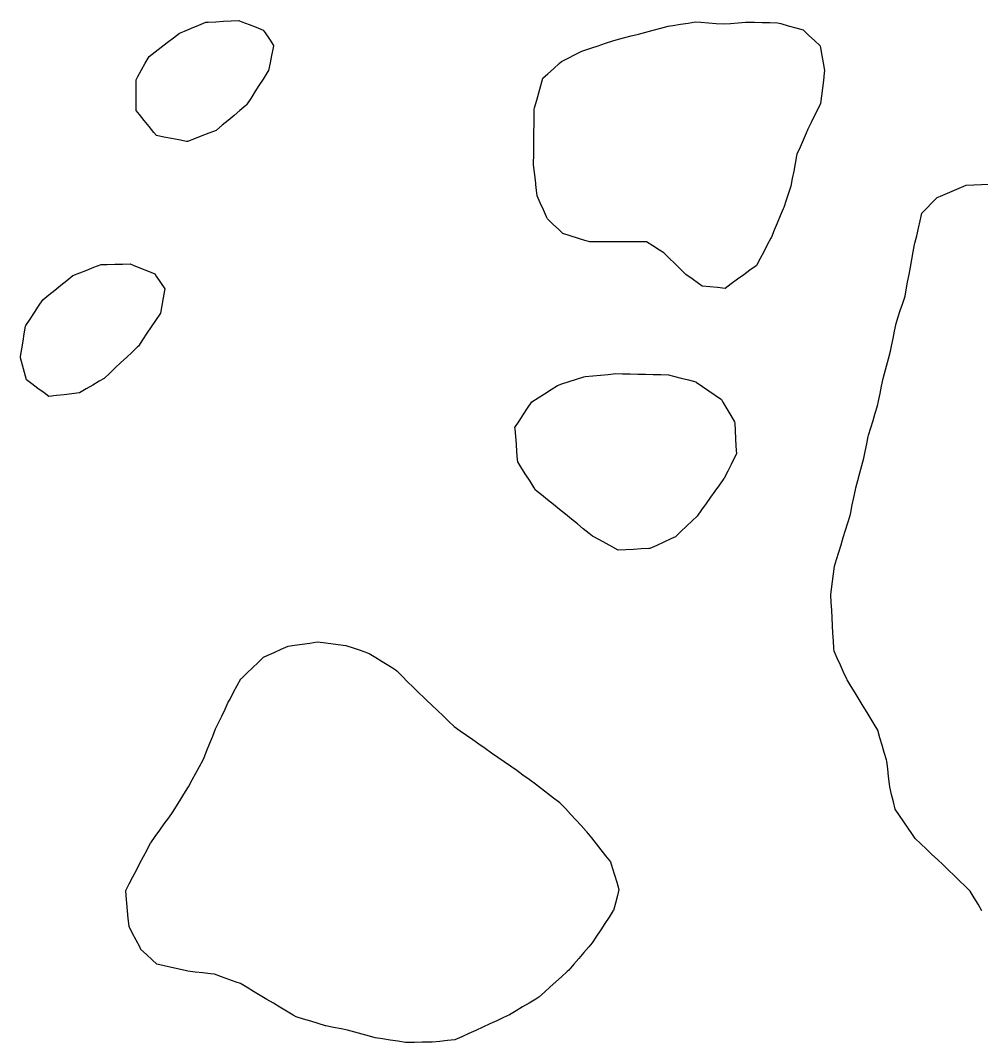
# Model space of a CAD drawing. Header units: millimetres. Extents: x 257 to 2289, y 96 to 1983.
# Drawn here: x 1474.3 to 1599.6, y 1429.9 to 1563.1 of the extents above; entities that cross this region are included whole.
import ezdxf

# ---------------------------------------------------------------- set-up
doc = ezdxf.new("R2010")
doc.units = ezdxf.units.MM
for name, color, linetype in [('ALL_HOLES', 1, 'Continuous'), ('OUTLINE_ISLAND_01_HOLE_76', 1, 'Continuous'), ('OUTLINE_ISLAND_01_HOLE_78', 1, 'Continuous'), ('OUTLINE_ISLAND_01_HOLE_85', 1, 'Continuous'), ('OUTLINE_ISLAND_01_HOLE_88', 1, 'Continuous'), ('OUTLINE_ISLAND_01_HOLE_91', 1, 'Continuous'), ('OUTLINE_ISLAND_01_HOLE_92', 1, 'Continuous')]:
    doc.layers.add(name, color=color, linetype=linetype)

msp = doc.modelspace()

# ---------------------------------------------------------------- linework, layer by layer
at = {"layer": 'ALL_HOLES'}
for points in [[(1489.3761, 1551.3564), (1489.3761, 1552.3564), (1489.3761, 1553.3564), (1489.3761, 1554.3564), (1489.3761, 1555.3564), (1489.6034, 1555.7619), (1490.0925, 1556.6341), (1490.5816, 1557.5064), (1491.0706, 1558.3787), (1491.0707, 1558.3787), (1491.8629, 1558.9891), (1492.655, 1559.5994), (1493.4472, 1560.2097), (1494.2393, 1560.8201), (1495.0315, 1561.4304), (1495.6953, 1561.7039), (1496.6199, 1562.0849), (1497.5445, 1562.4658), (1498.4691, 1562.8467), (1498.7667, 1562.8632), (1499.7652, 1562.9182), (1500.7636, 1562.9733), (1501.7621, 1563.0284), (1502.7606, 1563.0835), (1503.172, 1562.9209), (1504.102, 1562.5534), (1505.0321, 1562.186), (1505.9621, 1561.8185), (1506.1917, 1561.4762), (1506.7488, 1560.6457), (1507.3059, 1559.8153), (1507.2422, 1559.5014), (1507.0431, 1558.5215), (1506.844, 1557.5415), (1506.6449, 1556.5615), (1506.4746, 1556.295), (1505.936, 1555.4525), (1505.3973, 1554.6099), (1504.8587, 1553.7674), (1504.3201, 1552.9248), (1503.7815, 1552.0823), (1503.6755, 1551.9933), (1502.9098, 1551.3501), (1502.1441, 1550.7069), (1501.3784, 1550.0637), (1500.6128, 1549.4205), (1499.8471, 1548.7773), (1499.8022, 1548.7598), (1498.8704, 1548.397), (1497.9385, 1548.0341), (1497.0067, 1547.6713), (1496.0748, 1547.3084), (1495.9569, 1547.3308), (1494.9745, 1547.5172), (1493.992, 1547.7036), (1493.0095, 1547.8899), (1492.027, 1548.0763), (1491.6975, 1548.484), (1491.0689, 1549.2618), (1490.4403, 1550.0395), (1489.8118, 1550.8173)], [(1544.8056, 1557.7391), (1545.7, 1558.1863), (1546.5945, 1558.6335), (1547.4889, 1559.0807), (1547.7205, 1559.158), (1548.6691, 1559.4743), (1549.6177, 1559.7907), (1550.5664, 1560.1071), (1551.515, 1560.4235), (1551.9585, 1560.5418), (1552.9247, 1560.7995), (1553.8909, 1561.0573), (1554.8571, 1561.315), (1555.8233, 1561.5728), (1556.7895, 1561.8305), (1557.7557, 1562.0883), (1558.722, 1562.346), (1559.341, 1562.4416), (1560.3293, 1562.5941), (1561.3176, 1562.7467), (1562.3059, 1562.8992), (1562.9961, 1562.8471), (1563.9933, 1562.7719), (1564.9904, 1562.6967), (1565.9876, 1562.6215), (1566.8339, 1562.6962), (1567.8301, 1562.7842), (1568.8262, 1562.8721), (1568.9841, 1562.869), (1569.9839, 1562.849), (1570.9837, 1562.829), (1571.9835, 1562.809), (1572.9833, 1562.7891), (1573.4216, 1562.6664), (1574.3846, 1562.3969), (1575.3476, 1562.1274), (1576.3106, 1561.8579), (1576.3484, 1561.8222), (1577.0755, 1561.1356), (1577.8025, 1560.449), (1578.5295, 1559.7624), (1578.5755, 1559.5116), (1578.7558, 1558.528), (1578.9361, 1557.5444), (1579.1163, 1556.5608), (1579.0779, 1556.2437), (1578.9576, 1555.2509), (1578.8374, 1554.2582), (1578.7171, 1553.2654), (1578.5968, 1552.2727), (1578.261, 1551.5979), (1577.8154, 1550.7027), (1577.3698, 1549.8075), (1576.9243, 1548.9122), (1576.7083, 1548.4167), (1576.3088, 1547.5), (1575.9093, 1546.5833), (1575.5098, 1545.6666), (1575.464, 1545.4268), (1575.2765, 1544.4445), (1575.0889, 1543.4623), (1574.9014, 1542.48), (1574.7138, 1541.4978), (1574.4158, 1540.5983), (1574.1013, 1539.649), (1573.7869, 1538.6998), (1573.7185, 1538.5361), (1573.3334, 1537.6133), (1572.9482, 1536.6904), (1572.563, 1535.7676), (1572.1778, 1534.8448), (1572.1107, 1534.7163), (1571.6473, 1533.8302), (1571.1839, 1532.944), (1570.7206, 1532.0578), (1570.2572, 1531.1717), (1570.189, 1531.1221), (1569.3801, 1530.5341), (1568.5713, 1529.946), (1567.7624, 1529.358), (1566.9536, 1528.77), (1566.1448, 1528.182), (1565.1584, 1528.2788), (1564.1632, 1528.3766), (1563.168, 1528.4743), (1562.671, 1528.8251), (1561.8541, 1529.4019), (1561.0372, 1529.9786), (1561.0036, 1530.0115), (1560.2896, 1530.7116), (1559.5756, 1531.4118), (1558.8616, 1532.1119), (1558.1476, 1532.812), (1557.5872, 1533.1668), (1556.7423, 1533.7017), (1555.8974, 1534.2367), (1555.5009, 1534.236), (1554.5009, 1534.2343), (1553.5009, 1534.2326), (1552.5009, 1534.2309), (1551.5009, 1534.2293), (1550.5009, 1534.2276), (1549.5009, 1534.2259), (1548.5009, 1534.2242), (1547.868, 1534.4255), (1546.9151, 1534.7285), (1545.9621, 1535.0316), (1545.0091, 1535.3346), (1544.4377, 1535.875), (1543.7111, 1536.5621), (1542.9846, 1537.2492), (1542.8755, 1537.496), (1542.4713, 1538.4107), (1542.067, 1539.3253), (1541.6628, 1540.24), (1541.6572, 1540.2882), (1541.5412, 1541.2815), (1541.4253, 1542.2747), (1541.3093, 1543.268), (1541.1934, 1544.2612), (1541.1963, 1544.544), (1541.2068, 1545.544), (1541.2173, 1546.5439), (1541.2278, 1547.5439), (1541.2382, 1548.5438), (1541.2487, 1549.5438), (1541.2592, 1550.5437), (1541.2696, 1551.5436), (1541.3185, 1551.7163), (1541.5912, 1552.6784), (1541.8638, 1553.6405), (1542.1364, 1554.6026), (1542.4091, 1555.5647), (1543.0274, 1556.1257), (1543.768, 1556.7977), (1544.5086, 1557.4696)], [(1475.0987, 1516.2509), (1474.8356, 1517.2157), (1474.5725, 1518.1804), (1474.3094, 1519.1452), (1474.3358, 1519.3128), (1474.4917, 1520.3006), (1474.6477, 1521.2883), (1474.8036, 1522.2761), (1474.9595, 1523.2639), (1475.0191, 1523.3533), (1475.5737, 1524.1854), (1476.1283, 1525.0175), (1476.6829, 1525.8496), (1477.2375, 1526.6817), (1477.2459, 1526.6885), (1478.022, 1527.3191), (1478.7982, 1527.9496), (1479.5744, 1528.5801), (1480.3505, 1529.2106), (1481.1267, 1529.8412), (1482.0348, 1530.1984), (1482.9654, 1530.5644), (1483.896, 1530.9304), (1484.8266, 1531.2964), (1485.6307, 1531.3096), (1486.6306, 1531.3259), (1487.6304, 1531.3423), (1488.6303, 1531.3587), (1489.0225, 1531.2023), (1489.9514, 1530.8321), (1490.8804, 1530.4619), (1491.8093, 1530.0916), (1492.0149, 1529.7904), (1492.5787, 1528.9645), (1493.1425, 1528.1386), (1493.1, 1527.9098), (1492.917, 1526.9267), (1492.7341, 1525.9436), (1492.5511, 1524.9605), (1492.4562, 1524.8181), (1491.9015, 1523.9861), (1491.3468, 1523.1541), (1490.792, 1522.3221), (1490.2373, 1521.49), (1489.6826, 1520.658), (1489.5774, 1520.5588), (1488.8498, 1519.8727), (1488.1222, 1519.1867), (1487.3947, 1518.5006), (1486.6671, 1517.8146), (1485.9396, 1517.1285), (1485.212, 1516.4425), (1484.5896, 1516.079), (1483.7261, 1515.5746), (1482.8626, 1515.0703), (1481.9991, 1514.566), (1481.9878, 1514.5646), (1480.9947, 1514.4471), (1480.0016, 1514.3296), (1479.0086, 1514.212), (1478.0155, 1514.0945), (1477.3971, 1514.5517), (1476.593, 1515.1462), (1475.7889, 1515.7407)], [(1538.7587, 1510.0362), (1539.3037, 1510.8746), (1539.8487, 1511.7131), (1540.3936, 1512.5515), (1540.9386, 1513.39), (1541.7763, 1513.9238), (1542.6197, 1514.4612), (1543.463, 1514.9986), (1544.3063, 1515.536), (1544.8828, 1515.7266), (1545.8323, 1516.0405), (1546.7817, 1516.3544), (1547.7312, 1516.6683), (1547.9196, 1516.6868), (1548.9148, 1516.7847), (1549.91, 1516.8825), (1550.9053, 1516.9804), (1551.9005, 1517.0782), (1552.7719, 1517.0593), (1553.7717, 1517.0377), (1554.7714, 1517.0161), (1555.7712, 1516.9944), (1556.7709, 1516.9728), (1557.7707, 1516.9512), (1558.7705, 1516.9295), (1559.4355, 1516.7552), (1560.4028, 1516.5017), (1561.3701, 1516.2482), (1562.3375, 1515.9947), (1562.3568, 1515.9815), (1563.1822, 1515.4169), (1564.0076, 1514.8524), (1564.833, 1514.2878), (1565.6584, 1513.7233), (1565.8703, 1513.3613), (1566.3756, 1512.4983), (1566.8809, 1511.6353), (1567.3862, 1510.7724), (1567.3945, 1510.6258), (1567.4517, 1509.6274), (1567.5088, 1508.629), (1567.5659, 1507.6307), (1567.623, 1506.6323), (1567.382, 1506.1493), (1566.9355, 1505.2545), (1566.489, 1504.3597), (1566.0425, 1503.4649), (1565.9934, 1503.3964), (1565.4105, 1502.5839), (1564.8276, 1501.7713), (1564.2447, 1500.9588), (1563.6618, 1500.1463), (1563.0789, 1499.3337), (1562.496, 1498.5212), (1561.8385, 1497.895), (1561.1143, 1497.2054), (1560.3901, 1496.5158), (1559.666, 1495.8262), (1559.0689, 1495.548), (1558.1625, 1495.1257), (1557.256, 1494.7034), (1556.3496, 1494.2811), (1556.2257, 1494.2753), (1555.2268, 1494.2286), (1554.2278, 1494.1819), (1553.2289, 1494.1352), (1552.23, 1494.0886), (1551.5273, 1494.4666), (1550.6466, 1494.9403), (1549.766, 1495.4141), (1548.8853, 1495.8878), (1548.4472, 1496.242), (1547.6695, 1496.8707), (1546.8919, 1497.4994), (1546.1143, 1498.1281), (1545.3366, 1498.7569), (1544.559, 1499.3856), (1543.7813, 1500.0143), (1543.0037, 1500.643), (1542.226, 1501.2717), (1541.4484, 1501.9004), (1541.2624, 1502.1958), (1540.7296, 1503.0421), (1540.1969, 1503.8884), (1539.6641, 1504.7346), (1539.1313, 1505.5809), (1539.1063, 1505.8804), (1539.0229, 1506.8769), (1538.9396, 1507.8734), (1538.8562, 1508.87), (1538.7729, 1509.8665)], [(1488.0322, 1449.7354), (1488.4962, 1450.6212), (1488.9602, 1451.5071), (1489.4243, 1452.3929), (1489.8883, 1453.2787), (1490.3523, 1454.1646), (1490.8163, 1455.0504), (1491.2803, 1455.9362), (1491.3012, 1455.9655), (1491.8831, 1456.7788), (1492.465, 1457.5921), (1493.0469, 1458.4053), (1493.6287, 1459.2186), (1494.2106, 1460.0319), (1494.555, 1460.5817), (1495.0858, 1461.4292), (1495.6166, 1462.2767), (1496.1474, 1463.1242), (1496.2187, 1463.256), (1496.6947, 1464.1355), (1497.1706, 1465.0149), (1497.6466, 1465.8944), (1498.1226, 1466.7738), (1498.2424, 1467.0703), (1498.6171, 1467.9974), (1498.9918, 1468.9245), (1499.3665, 1469.8517), (1499.7413, 1470.7788), (1500.1151, 1471.5642), (1500.5449, 1472.4671), (1500.9748, 1473.37), (1501.4046, 1474.2729), (1501.6222, 1474.6754), (1502.0977, 1475.5551), (1502.5733, 1476.4348), (1503.0488, 1477.3145), (1503.1079, 1477.3712), (1503.8295, 1478.0636), (1504.551, 1478.756), (1505.2725, 1479.4484), (1505.994, 1480.1408), (1506.468, 1480.353), (1507.3808, 1480.7616), (1508.2935, 1481.1702), (1509.2062, 1481.5788), (1510.0248, 1481.6957), (1511.0148, 1481.8372), (1512.0047, 1481.9786), (1512.9947, 1482.12), (1513.7535, 1482.0251), (1514.7457, 1481.9009), (1515.738, 1481.7767), (1516.7303, 1481.6526), (1517.6558, 1481.3454), (1518.6049, 1481.0304), (1519.5539, 1480.7153), (1519.7527, 1480.5942), (1520.6066, 1480.0739), (1521.4606, 1479.5535), (1522.3145, 1479.0331), (1523.1684, 1478.5127), (1523.3465, 1478.3382), (1524.0606, 1477.6382), (1524.7748, 1476.9382), (1525.4889, 1476.2383), (1526.2031, 1475.5383), (1526.9172, 1474.8383), (1527.2153, 1474.5534), (1527.9384, 1473.8627), (1528.6615, 1473.1719), (1529.3846, 1472.4811), (1530.1076, 1471.7903), (1530.8307, 1471.0996), (1531.6122, 1470.5531), (1532.4317, 1469.9801), (1533.2512, 1469.407), (1534.0708, 1468.834), (1534.8903, 1468.2609), (1535.7098, 1467.6879), (1536.5293, 1467.1149), (1537.3488, 1466.5418), (1538.1684, 1465.9688), (1538.9879, 1465.3957), (1539.8074, 1464.8227), (1540.6269, 1464.2496), (1540.6272, 1464.2495), (1541.4203, 1463.6403), (1542.2134, 1463.0312), (1543.0064, 1462.4221), (1543.7995, 1461.813), (1544.5926, 1461.2039), (1544.6579, 1461.1333), (1545.3363, 1460.3986), (1546.0148, 1459.664), (1546.6932, 1458.9294), (1547.3717, 1458.1947), (1548.0501, 1457.4601), (1548.1047, 1457.3909), (1548.7234, 1456.6053), (1549.3422, 1455.8198), (1549.961, 1455.0342), (1550.5798, 1454.2486), (1551.1986, 1453.4631), (1551.4209, 1452.752), (1551.7194, 1451.7976), (1552.0178, 1450.8431), (1552.3163, 1449.8887), (1552.1044, 1449.0765), (1551.8521, 1448.1089), (1551.5997, 1447.1412), (1551.5802, 1447.1115), (1551.031, 1446.2758), (1550.4819, 1445.44), (1549.9327, 1444.6043), (1549.3836, 1443.7686), (1548.8344, 1442.9329), (1548.3801, 1442.4024), (1547.7296, 1441.6429), (1547.0791, 1440.8835), (1546.4285, 1440.124), (1545.778, 1439.3645), (1545.5703, 1439.1772), (1544.8277, 1438.5075), (1544.085, 1437.8377), (1543.3424, 1437.168), (1542.5998, 1436.4983), (1541.8571, 1435.8286), (1541.4751, 1435.5972), (1540.6198, 1435.079), (1539.7646, 1434.5608), (1538.9093, 1434.0426), (1538.054, 1433.5244), (1537.2878, 1433.1756), (1536.3776, 1432.7612), (1535.4675, 1432.3469), (1534.5574, 1431.9325), (1533.6473, 1431.5182), (1532.7372, 1431.1038), (1531.8271, 1430.6895), (1530.9169, 1430.2751), (1529.9795, 1430.1809), (1528.9846, 1430.0808), (1527.9896, 1429.9808), (1527.6456, 1429.9754), (1526.6457, 1429.9597), (1525.6459, 1429.944), (1524.646, 1429.9283), (1524.4844, 1429.9527), (1523.4956, 1430.1019), (1522.5068, 1430.2512), (1521.518, 1430.4005), (1520.5292, 1430.5497), (1519.8062, 1430.7499), (1518.8425, 1431.0168), (1517.8788, 1431.2836), (1516.915, 1431.5505), (1516.0965, 1431.7095), (1515.1148, 1431.9001), (1514.1332, 1432.0908), (1514.0591, 1432.1134), (1513.1026, 1432.405), (1512.1461, 1432.6967), (1511.1896, 1432.9884), (1510.233, 1433.28), (1509.8528, 1433.5071), (1508.9941, 1434.0197), (1508.1355, 1434.5323), (1507.2769, 1435.0449), (1506.4183, 1435.5575), (1505.5596, 1436.0701), (1504.701, 1436.5827), (1503.8424, 1437.0953), (1502.9837, 1437.6079), (1502.4128, 1437.8113), (1501.4708, 1438.147), (1500.5288, 1438.4827), (1499.5868, 1438.8184), (1499.0877, 1438.8764), (1498.0944, 1438.9917), (1497.1011, 1439.1071), (1496.1078, 1439.2224), (1495.9698, 1439.2532), (1494.9938, 1439.4707), (1494.0177, 1439.6883), (1493.0417, 1439.9058), (1492.0656, 1440.1234), (1491.4662, 1440.6914), (1490.7403, 1441.3792), (1490.0144, 1442.067), (1489.8518, 1442.3791), (1489.3898, 1443.266), (1488.9278, 1444.1529), (1488.4659, 1445.0398), (1488.4602, 1445.1009), (1488.3683, 1446.0966), (1488.2763, 1447.0924), (1488.1843, 1448.0882), (1488.0924, 1449.0839)]]:
    msp.add_lwpolyline(points, close=True, dxfattribs=at)
msp.add_lwpolyline([(1599.6158, 1447.0752), (1599.1089, 1447.9372), (1598.6021, 1448.7992), (1598.0952, 1449.6613), (1597.4355, 1450.2939), (1596.7138, 1450.986), (1595.992, 1451.6781), (1595.2702, 1452.3702), (1594.5484, 1453.0624), (1593.8267, 1453.7545), (1593.1049, 1454.4466), (1592.3831, 1455.1388), (1591.6613, 1455.8309), (1590.9396, 1456.523), (1590.5898, 1457.0277), (1590.0201, 1457.8496), (1589.4504, 1458.6714), (1588.8807, 1459.4933), (1588.311, 1460.3151), (1588.0798, 1461.285), (1587.8478, 1462.2578), (1587.6159, 1463.2305), (1587.5733, 1463.5965), (1587.4576, 1464.5898), (1587.342, 1465.5831), (1587.2263, 1466.5764), (1587.1703, 1466.7673), (1586.8887, 1467.7268), (1586.6072, 1468.6863), (1586.3256, 1469.6459), (1586.0441, 1470.6054), (1585.6846, 1471.1986), (1585.1664, 1472.0538), (1584.6481, 1472.909), (1584.1298, 1473.7642), (1583.6116, 1474.6194), (1583.0933, 1475.4746), (1582.575, 1476.3299), (1582.0568, 1477.1851), (1582.0146, 1477.2766), (1581.5964, 1478.185), (1581.1783, 1479.0934), (1580.7601, 1480.0017), (1580.3419, 1480.9101), (1580.321, 1481.2805), (1580.2646, 1482.2789), (1580.2082, 1483.2773), (1580.1518, 1484.2757), (1580.0954, 1485.2741), (1580.0389, 1486.2725), (1579.9825, 1487.2709), (1579.9261, 1488.2694), (1580.0197, 1488.996), (1580.1475, 1489.9879), (1580.2753, 1490.9797), (1580.403, 1491.9715), (1580.6694, 1492.8387), (1580.9631, 1493.7946), (1581.2567, 1494.7506), (1581.5504, 1495.7065), (1581.844, 1496.6624), (1582.1377, 1497.6183), (1582.4313, 1498.5742), (1582.5183, 1498.9963), (1582.7202, 1499.9757), (1582.922, 1500.9551), (1583.1239, 1501.9345), (1583.1959, 1502.1989), (1583.4586, 1503.1637), (1583.7214, 1504.1286), (1583.9842, 1505.0935), (1584.2469, 1506.0583), (1584.414, 1506.9237), (1584.6036, 1507.9056), (1584.7932, 1508.8874), (1584.8437, 1509.0521), (1585.1373, 1510.0081), (1585.4308, 1510.964), (1585.7243, 1511.92), (1586.0178, 1512.8759), (1586.1424, 1513.4957), (1586.3395, 1514.4761), (1586.5366, 1515.4564), (1586.7337, 1516.4368), (1586.9151, 1517.0876), (1587.1836, 1518.0509), (1587.4521, 1519.0141), (1587.7206, 1519.9774), (1587.853, 1520.6481), (1588.0467, 1521.6292), (1588.2405, 1522.6103), (1588.4342, 1523.5913), (1588.6749, 1524.3307), (1588.9843, 1525.2816), (1589.2938, 1526.2325), (1589.6032, 1527.1835), (1589.7556, 1528.0082), (1589.9372, 1528.9915), (1590.1189, 1529.9749), (1590.3006, 1530.9582), (1590.4822, 1531.9416), (1590.6639, 1532.925), (1590.8455, 1533.9083), (1590.8841, 1534.0708), (1591.1149, 1535.0438), (1591.3457, 1536.0168), (1591.5765, 1536.9898), (1591.8073, 1537.9628), (1592.4121, 1538.5917), (1593.1053, 1539.3124), (1593.7985, 1540.0332), (1594.2019, 1540.2033), (1595.1233, 1540.5919), (1596.0447, 1540.9804), (1596.9662, 1541.369), (1597.5476, 1541.6142), (1598.5467, 1541.6576), (1599.5457, 1541.701), (1600.5448, 1541.7444)], dxfattribs=at)
at = {"layer": 'OUTLINE_ISLAND_01_HOLE_76'}
msp.add_lwpolyline([(1488.0322, 1449.7354), (1488.4962, 1450.6212), (1488.9602, 1451.5071), (1489.4243, 1452.3929), (1489.8883, 1453.2787), (1490.3523, 1454.1646), (1490.8163, 1455.0504), (1491.2803, 1455.9362), (1491.3012, 1455.9655), (1491.8831, 1456.7788), (1492.465, 1457.5921), (1493.0469, 1458.4053), (1493.6287, 1459.2186), (1494.2106, 1460.0319), (1494.555, 1460.5817), (1495.0858, 1461.4292), (1495.6166, 1462.2767), (1496.1474, 1463.1242), (1496.2187, 1463.256), (1496.6947, 1464.1355), (1497.1706, 1465.0149), (1497.6466, 1465.8944), (1498.1226, 1466.7738), (1498.2424, 1467.0703), (1498.6171, 1467.9974), (1498.9918, 1468.9245), (1499.3665, 1469.8517), (1499.7413, 1470.7788), (1500.1151, 1471.5642), (1500.5449, 1472.4671), (1500.9748, 1473.37), (1501.4046, 1474.2729), (1501.6222, 1474.6754), (1502.0977, 1475.5551), (1502.5733, 1476.4348), (1503.0488, 1477.3145), (1503.1079, 1477.3712), (1503.8295, 1478.0636), (1504.551, 1478.756), (1505.2725, 1479.4484), (1505.994, 1480.1408), (1506.468, 1480.353), (1507.3808, 1480.7616), (1508.2935, 1481.1702), (1509.2062, 1481.5788), (1510.0248, 1481.6957), (1511.0148, 1481.8372), (1512.0047, 1481.9786), (1512.9947, 1482.12), (1513.7535, 1482.0251), (1514.7457, 1481.9009), (1515.738, 1481.7767), (1516.7303, 1481.6526), (1517.6558, 1481.3454), (1518.6049, 1481.0304), (1519.5539, 1480.7153), (1519.7527, 1480.5942), (1520.6066, 1480.0739), (1521.4606, 1479.5535), (1522.3145, 1479.0331), (1523.1684, 1478.5127), (1523.3465, 1478.3382), (1524.0606, 1477.6382), (1524.7748, 1476.9382), (1525.4889, 1476.2383), (1526.2031, 1475.5383), (1526.9172, 1474.8383), (1527.2153, 1474.5534), (1527.9384, 1473.8627), (1528.6615, 1473.1719), (1529.3846, 1472.4811), (1530.1076, 1471.7903), (1530.8307, 1471.0996), (1531.6122, 1470.5531), (1532.4317, 1469.9801), (1533.2512, 1469.407), (1534.0708, 1468.834), (1534.8903, 1468.2609), (1535.7098, 1467.6879), (1536.5293, 1467.1149), (1537.3488, 1466.5418), (1538.1684, 1465.9688), (1538.9879, 1465.3957), (1539.8074, 1464.8227), (1540.6269, 1464.2496), (1540.6272, 1464.2495), (1541.4203, 1463.6403), (1542.2134, 1463.0312), (1543.0064, 1462.4221), (1543.7995, 1461.813), (1544.5926, 1461.2039), (1544.6579, 1461.1333), (1545.3363, 1460.3986), (1546.0148, 1459.664), (1546.6932, 1458.9294), (1547.3717, 1458.1947), (1548.0501, 1457.4601), (1548.1047, 1457.3909), (1548.7234, 1456.6053), (1549.3422, 1455.8198), (1549.961, 1455.0342), (1550.5798, 1454.2486), (1551.1986, 1453.4631), (1551.4209, 1452.752), (1551.7194, 1451.7976), (1552.0178, 1450.8431), (1552.3163, 1449.8887), (1552.1044, 1449.0765), (1551.8521, 1448.1089), (1551.5997, 1447.1412), (1551.5802, 1447.1115), (1551.031, 1446.2758), (1550.4819, 1445.44), (1549.9327, 1444.6043), (1549.3836, 1443.7686), (1548.8344, 1442.9329), (1548.3801, 1442.4024), (1547.7296, 1441.6429), (1547.0791, 1440.8835), (1546.4285, 1440.124), (1545.778, 1439.3645), (1545.5703, 1439.1772), (1544.8277, 1438.5075), (1544.085, 1437.8377), (1543.3424, 1437.168), (1542.5998, 1436.4983), (1541.8571, 1435.8286), (1541.4751, 1435.5972), (1540.6198, 1435.079), (1539.7646, 1434.5608), (1538.9093, 1434.0426), (1538.054, 1433.5244), (1537.2878, 1433.1756), (1536.3776, 1432.7612), (1535.4675, 1432.3469), (1534.5574, 1431.9325), (1533.6473, 1431.5182), (1532.7372, 1431.1038), (1531.8271, 1430.6895), (1530.9169, 1430.2751), (1529.9795, 1430.1809), (1528.9846, 1430.0808), (1527.9896, 1429.9808), (1527.6456, 1429.9754), (1526.6457, 1429.9597), (1525.6459, 1429.944), (1524.646, 1429.9283), (1524.4844, 1429.9527), (1523.4956, 1430.1019), (1522.5068, 1430.2512), (1521.518, 1430.4005), (1520.5292, 1430.5497), (1519.8062, 1430.7499), (1518.8425, 1431.0168), (1517.8788, 1431.2836), (1516.915, 1431.5505), (1516.0965, 1431.7095), (1515.1148, 1431.9001), (1514.1332, 1432.0908), (1514.0591, 1432.1134), (1513.1026, 1432.405), (1512.1461, 1432.6967), (1511.1896, 1432.9884), (1510.233, 1433.28), (1509.8528, 1433.5071), (1508.9941, 1434.0197), (1508.1355, 1434.5323), (1507.2769, 1435.0449), (1506.4183, 1435.5575), (1505.5596, 1436.0701), (1504.701, 1436.5827), (1503.8424, 1437.0953), (1502.9837, 1437.6079), (1502.4128, 1437.8113), (1501.4708, 1438.147), (1500.5288, 1438.4827), (1499.5868, 1438.8184), (1499.0877, 1438.8764), (1498.0944, 1438.9917), (1497.1011, 1439.1071), (1496.1078, 1439.2224), (1495.9698, 1439.2532), (1494.9938, 1439.4707), (1494.0177, 1439.6883), (1493.0417, 1439.9058), (1492.0656, 1440.1234), (1491.4662, 1440.6914), (1490.7403, 1441.3792), (1490.0144, 1442.067), (1489.8518, 1442.3791), (1489.3898, 1443.266), (1488.9278, 1444.1529), (1488.4659, 1445.0398), (1488.4602, 1445.1009), (1488.3683, 1446.0966), (1488.2763, 1447.0924), (1488.1843, 1448.0882), (1488.0924, 1449.0839)], close=True, dxfattribs=at)
at = {"layer": 'OUTLINE_ISLAND_01_HOLE_78'}
msp.add_lwpolyline([(1538.7587, 1510.0362), (1539.3037, 1510.8746), (1539.8487, 1511.7131), (1540.3936, 1512.5515), (1540.9386, 1513.39), (1541.7763, 1513.9238), (1542.6197, 1514.4612), (1543.463, 1514.9986), (1544.3063, 1515.536), (1544.8828, 1515.7266), (1545.8323, 1516.0405), (1546.7817, 1516.3544), (1547.7312, 1516.6683), (1547.9196, 1516.6868), (1548.9148, 1516.7847), (1549.91, 1516.8825), (1550.9053, 1516.9804), (1551.9005, 1517.0782), (1552.7719, 1517.0593), (1553.7717, 1517.0377), (1554.7714, 1517.0161), (1555.7712, 1516.9944), (1556.7709, 1516.9728), (1557.7707, 1516.9512), (1558.7705, 1516.9295), (1559.4355, 1516.7552), (1560.4028, 1516.5017), (1561.3701, 1516.2482), (1562.3375, 1515.9947), (1562.3568, 1515.9815), (1563.1822, 1515.4169), (1564.0076, 1514.8524), (1564.833, 1514.2878), (1565.6584, 1513.7233), (1565.8703, 1513.3613), (1566.3756, 1512.4983), (1566.8809, 1511.6353), (1567.3862, 1510.7724), (1567.3945, 1510.6258), (1567.4517, 1509.6274), (1567.5088, 1508.629), (1567.5659, 1507.6307), (1567.623, 1506.6323), (1567.382, 1506.1493), (1566.9355, 1505.2545), (1566.489, 1504.3597), (1566.0425, 1503.4649), (1565.9934, 1503.3964), (1565.4105, 1502.5839), (1564.8276, 1501.7713), (1564.2447, 1500.9588), (1563.6618, 1500.1463), (1563.0789, 1499.3337), (1562.496, 1498.5212), (1561.8385, 1497.895), (1561.1143, 1497.2054), (1560.3901, 1496.5158), (1559.666, 1495.8262), (1559.0689, 1495.548), (1558.1625, 1495.1257), (1557.256, 1494.7034), (1556.3496, 1494.2811), (1556.2257, 1494.2753), (1555.2268, 1494.2286), (1554.2278, 1494.1819), (1553.2289, 1494.1352), (1552.23, 1494.0886), (1551.5273, 1494.4666), (1550.6466, 1494.9403), (1549.766, 1495.4141), (1548.8853, 1495.8878), (1548.4472, 1496.242), (1547.6695, 1496.8707), (1546.8919, 1497.4994), (1546.1143, 1498.1281), (1545.3366, 1498.7569), (1544.559, 1499.3856), (1543.7813, 1500.0143), (1543.0037, 1500.643), (1542.226, 1501.2717), (1541.4484, 1501.9004), (1541.2624, 1502.1958), (1540.7296, 1503.0421), (1540.1969, 1503.8884), (1539.6641, 1504.7346), (1539.1313, 1505.5809), (1539.1063, 1505.8804), (1539.0229, 1506.8769), (1538.9396, 1507.8734), (1538.8562, 1508.87), (1538.7729, 1509.8665)], close=True, dxfattribs=at)
at = {"layer": 'OUTLINE_ISLAND_01_HOLE_85'}
msp.add_lwpolyline([(1475.0987, 1516.2509), (1474.8356, 1517.2157), (1474.5725, 1518.1804), (1474.3094, 1519.1452), (1474.3358, 1519.3128), (1474.4917, 1520.3006), (1474.6477, 1521.2883), (1474.8036, 1522.2761), (1474.9595, 1523.2639), (1475.0191, 1523.3533), (1475.5737, 1524.1854), (1476.1283, 1525.0175), (1476.6829, 1525.8496), (1477.2375, 1526.6817), (1477.2459, 1526.6885), (1478.022, 1527.3191), (1478.7982, 1527.9496), (1479.5744, 1528.5801), (1480.3505, 1529.2106), (1481.1267, 1529.8412), (1482.0348, 1530.1984), (1482.9654, 1530.5644), (1483.896, 1530.9304), (1484.8266, 1531.2964), (1485.6307, 1531.3096), (1486.6306, 1531.3259), (1487.6304, 1531.3423), (1488.6303, 1531.3587), (1489.0225, 1531.2023), (1489.9514, 1530.8321), (1490.8804, 1530.4619), (1491.8093, 1530.0916), (1492.0149, 1529.7904), (1492.5787, 1528.9645), (1493.1425, 1528.1386), (1493.1, 1527.9098), (1492.917, 1526.9267), (1492.7341, 1525.9436), (1492.5511, 1524.9605), (1492.4562, 1524.8181), (1491.9015, 1523.9861), (1491.3468, 1523.1541), (1490.792, 1522.3221), (1490.2373, 1521.49), (1489.6826, 1520.658), (1489.5774, 1520.5588), (1488.8498, 1519.8727), (1488.1222, 1519.1867), (1487.3947, 1518.5006), (1486.6671, 1517.8146), (1485.9396, 1517.1285), (1485.212, 1516.4425), (1484.5896, 1516.079), (1483.7261, 1515.5746), (1482.8626, 1515.0703), (1481.9991, 1514.566), (1481.9878, 1514.5646), (1480.9947, 1514.4471), (1480.0016, 1514.3296), (1479.0086, 1514.212), (1478.0155, 1514.0945), (1477.3971, 1514.5517), (1476.593, 1515.1462), (1475.7889, 1515.7407)], close=True, dxfattribs=at)
at = {"layer": 'OUTLINE_ISLAND_01_HOLE_88'}
msp.add_lwpolyline([(1599.6158, 1447.0752), (1599.1089, 1447.9372), (1598.6021, 1448.7992), (1598.0952, 1449.6613), (1597.4355, 1450.2939), (1596.7138, 1450.986), (1595.992, 1451.6781), (1595.2702, 1452.3702), (1594.5484, 1453.0624), (1593.8267, 1453.7545), (1593.1049, 1454.4466), (1592.3831, 1455.1388), (1591.6613, 1455.8309), (1590.9396, 1456.523), (1590.5898, 1457.0277), (1590.0201, 1457.8496), (1589.4504, 1458.6714), (1588.8807, 1459.4933), (1588.311, 1460.3151), (1588.0798, 1461.285), (1587.8478, 1462.2578), (1587.6159, 1463.2305), (1587.5733, 1463.5965), (1587.4576, 1464.5898), (1587.342, 1465.5831), (1587.2263, 1466.5764), (1587.1703, 1466.7673), (1586.8887, 1467.7268), (1586.6072, 1468.6863), (1586.3256, 1469.6459), (1586.0441, 1470.6054), (1585.6846, 1471.1986), (1585.1664, 1472.0538), (1584.6481, 1472.909), (1584.1298, 1473.7642), (1583.6116, 1474.6194), (1583.0933, 1475.4746), (1582.575, 1476.3299), (1582.0568, 1477.1851), (1582.0146, 1477.2766), (1581.5964, 1478.185), (1581.1783, 1479.0934), (1580.7601, 1480.0017), (1580.3419, 1480.9101), (1580.321, 1481.2805), (1580.2646, 1482.2789), (1580.2082, 1483.2773), (1580.1518, 1484.2757), (1580.0954, 1485.2741), (1580.0389, 1486.2725), (1579.9825, 1487.2709), (1579.9261, 1488.2694), (1580.0197, 1488.996), (1580.1475, 1489.9879), (1580.2753, 1490.9797), (1580.403, 1491.9715), (1580.6694, 1492.8387), (1580.9631, 1493.7946), (1581.2567, 1494.7506), (1581.5504, 1495.7065), (1581.844, 1496.6624), (1582.1377, 1497.6183), (1582.4313, 1498.5742), (1582.5183, 1498.9963), (1582.7202, 1499.9757), (1582.922, 1500.9551), (1583.1239, 1501.9345), (1583.1959, 1502.1989), (1583.4586, 1503.1637), (1583.7214, 1504.1286), (1583.9842, 1505.0935), (1584.2469, 1506.0583), (1584.414, 1506.9237), (1584.6036, 1507.9056), (1584.7932, 1508.8874), (1584.8437, 1509.0521), (1585.1373, 1510.0081), (1585.4308, 1510.964), (1585.7243, 1511.92), (1586.0178, 1512.8759), (1586.1424, 1513.4957), (1586.3395, 1514.4761), (1586.5366, 1515.4564), (1586.7337, 1516.4368), (1586.9151, 1517.0876), (1587.1836, 1518.0509), (1587.4521, 1519.0141), (1587.7206, 1519.9774), (1587.853, 1520.6481), (1588.0467, 1521.6292), (1588.2405, 1522.6103), (1588.4342, 1523.5913), (1588.6749, 1524.3307), (1588.9843, 1525.2816), (1589.2938, 1526.2325), (1589.6032, 1527.1835), (1589.7556, 1528.0082), (1589.9372, 1528.9915), (1590.1189, 1529.9749), (1590.3006, 1530.9582), (1590.4822, 1531.9416), (1590.6639, 1532.925), (1590.8455, 1533.9083), (1590.8841, 1534.0708), (1591.1149, 1535.0438), (1591.3457, 1536.0168), (1591.5765, 1536.9898), (1591.8073, 1537.9628), (1592.4121, 1538.5917), (1593.1053, 1539.3124), (1593.7985, 1540.0332), (1594.2019, 1540.2033), (1595.1233, 1540.5919), (1596.0447, 1540.9804), (1596.9662, 1541.369), (1597.5476, 1541.6142), (1598.5467, 1541.6576), (1599.5457, 1541.701), (1600.5448, 1541.7444)], dxfattribs=at)
at = {"layer": 'OUTLINE_ISLAND_01_HOLE_91'}
msp.add_lwpolyline([(1544.8056, 1557.7391), (1545.7, 1558.1863), (1546.5945, 1558.6335), (1547.4889, 1559.0807), (1547.7205, 1559.158), (1548.6691, 1559.4743), (1549.6177, 1559.7907), (1550.5664, 1560.1071), (1551.515, 1560.4235), (1551.9585, 1560.5418), (1552.9247, 1560.7995), (1553.8909, 1561.0573), (1554.8571, 1561.315), (1555.8233, 1561.5728), (1556.7895, 1561.8305), (1557.7557, 1562.0883), (1558.722, 1562.346), (1559.341, 1562.4416), (1560.3293, 1562.5941), (1561.3176, 1562.7467), (1562.3059, 1562.8992), (1562.9961, 1562.8471), (1563.9933, 1562.7719), (1564.9904, 1562.6967), (1565.9876, 1562.6215), (1566.8339, 1562.6962), (1567.8301, 1562.7842), (1568.8262, 1562.8721), (1568.9841, 1562.869), (1569.9839, 1562.849), (1570.9837, 1562.829), (1571.9835, 1562.809), (1572.9833, 1562.7891), (1573.4216, 1562.6664), (1574.3846, 1562.3969), (1575.3476, 1562.1274), (1576.3106, 1561.8579), (1576.3484, 1561.8222), (1577.0755, 1561.1356), (1577.8025, 1560.449), (1578.5295, 1559.7624), (1578.5755, 1559.5116), (1578.7558, 1558.528), (1578.9361, 1557.5444), (1579.1163, 1556.5608), (1579.0779, 1556.2437), (1578.9576, 1555.2509), (1578.8374, 1554.2582), (1578.7171, 1553.2654), (1578.5968, 1552.2727), (1578.261, 1551.5979), (1577.8154, 1550.7027), (1577.3698, 1549.8075), (1576.9243, 1548.9122), (1576.7083, 1548.4167), (1576.3088, 1547.5), (1575.9093, 1546.5833), (1575.5098, 1545.6666), (1575.464, 1545.4268), (1575.2765, 1544.4445), (1575.0889, 1543.4623), (1574.9014, 1542.48), (1574.7138, 1541.4978), (1574.4158, 1540.5983), (1574.1013, 1539.649), (1573.7869, 1538.6998), (1573.7185, 1538.5361), (1573.3334, 1537.6133), (1572.9482, 1536.6904), (1572.563, 1535.7676), (1572.1778, 1534.8448), (1572.1107, 1534.7163), (1571.6473, 1533.8302), (1571.1839, 1532.944), (1570.7206, 1532.0578), (1570.2572, 1531.1717), (1570.189, 1531.1221), (1569.3801, 1530.5341), (1568.5713, 1529.946), (1567.7624, 1529.358), (1566.9536, 1528.77), (1566.1448, 1528.182), (1565.1584, 1528.2788), (1564.1632, 1528.3766), (1563.168, 1528.4743), (1562.671, 1528.8251), (1561.8541, 1529.4019), (1561.0372, 1529.9786), (1561.0036, 1530.0115), (1560.2896, 1530.7116), (1559.5756, 1531.4118), (1558.8616, 1532.1119), (1558.1476, 1532.812), (1557.5872, 1533.1668), (1556.7423, 1533.7017), (1555.8974, 1534.2367), (1555.5009, 1534.236), (1554.5009, 1534.2343), (1553.5009, 1534.2326), (1552.5009, 1534.2309), (1551.5009, 1534.2293), (1550.5009, 1534.2276), (1549.5009, 1534.2259), (1548.5009, 1534.2242), (1547.868, 1534.4255), (1546.9151, 1534.7285), (1545.9621, 1535.0316), (1545.0091, 1535.3346), (1544.4377, 1535.875), (1543.7111, 1536.5621), (1542.9846, 1537.2492), (1542.8755, 1537.496), (1542.4713, 1538.4107), (1542.067, 1539.3253), (1541.6628, 1540.24), (1541.6572, 1540.2882), (1541.5412, 1541.2815), (1541.4253, 1542.2747), (1541.3093, 1543.268), (1541.1934, 1544.2612), (1541.1963, 1544.544), (1541.2068, 1545.544), (1541.2173, 1546.5439), (1541.2278, 1547.5439), (1541.2382, 1548.5438), (1541.2487, 1549.5438), (1541.2592, 1550.5437), (1541.2696, 1551.5436), (1541.3185, 1551.7163), (1541.5912, 1552.6784), (1541.8638, 1553.6405), (1542.1364, 1554.6026), (1542.4091, 1555.5647), (1543.0274, 1556.1257), (1543.768, 1556.7977), (1544.5086, 1557.4696)], close=True, dxfattribs=at)
at = {"layer": 'OUTLINE_ISLAND_01_HOLE_92'}
msp.add_lwpolyline([(1489.3761, 1551.3564), (1489.3761, 1552.3564), (1489.3761, 1553.3564), (1489.3761, 1554.3564), (1489.3761, 1555.3564), (1489.6034, 1555.7619), (1490.0925, 1556.6341), (1490.5816, 1557.5064), (1491.0706, 1558.3787), (1491.0707, 1558.3787), (1491.8629, 1558.9891), (1492.655, 1559.5994), (1493.4472, 1560.2097), (1494.2393, 1560.8201), (1495.0315, 1561.4304), (1495.6953, 1561.7039), (1496.6199, 1562.0849), (1497.5445, 1562.4658), (1498.4691, 1562.8467), (1498.7667, 1562.8632), (1499.7652, 1562.9182), (1500.7636, 1562.9733), (1501.7621, 1563.0284), (1502.7606, 1563.0835), (1503.172, 1562.9209), (1504.102, 1562.5534), (1505.0321, 1562.186), (1505.9621, 1561.8185), (1506.1917, 1561.4762), (1506.7488, 1560.6457), (1507.3059, 1559.8153), (1507.2422, 1559.5014), (1507.0431, 1558.5215), (1506.844, 1557.5415), (1506.6449, 1556.5615), (1506.4746, 1556.295), (1505.936, 1555.4525), (1505.3973, 1554.6099), (1504.8587, 1553.7674), (1504.3201, 1552.9248), (1503.7815, 1552.0823), (1503.6755, 1551.9933), (1502.9098, 1551.3501), (1502.1441, 1550.7069), (1501.3784, 1550.0637), (1500.6128, 1549.4205), (1499.8471, 1548.7773), (1499.8022, 1548.7598), (1498.8704, 1548.397), (1497.9385, 1548.0341), (1497.0067, 1547.6713), (1496.0748, 1547.3084), (1495.9569, 1547.3308), (1494.9745, 1547.5172), (1493.992, 1547.7036), (1493.0095, 1547.8899), (1492.027, 1548.0763), (1491.6975, 1548.484), (1491.0689, 1549.2618), (1490.4403, 1550.0395), (1489.8118, 1550.8173)], close=True, dxfattribs=at)

doc.saveas('drawing.dxf')
